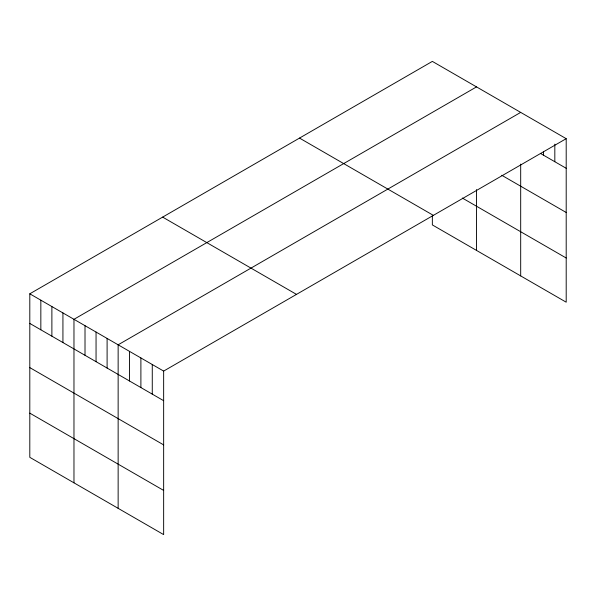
<?xml version="1.0" encoding="UTF-8"?>
<svg xmlns="http://www.w3.org/2000/svg" width="596" height="596" viewBox="0 0 596 596"><rect width="100%" height="100%" fill="white"/><g stroke="black" fill="none" stroke-linecap="round" stroke-linejoin="round"><path stroke-width="0.89" d="M566.2 138.674L163.647 371.084L163.647 534.605L29.8 457.326L29.8 293.806L432.353 61.395L566.2 138.674L566.2 302.194L432.353 224.915L432.353 215.715M476.524 86.897L73.971 319.307L73.971 482.827M520.688 112.398L118.142 344.808L118.142 508.336M540.408 153.403L566.2 168.288M501.757 175.276L566.2 212.481M462.325 198.036L566.2 258.008M299.512 138.086L433.359 215.365M162.641 217.108L296.488 294.387M29.8 293.806L163.647 371.084M29.8 323.427L163.647 400.698M29.8 367.613L163.647 444.892M29.8 413.14L163.647 490.419M554.824 144.135L554.824 161.725M543.448 151.451L543.448 155.154M520.688 164.109L520.688 275.918M476.524 189.595L476.524 250.417M152.271 364.514L152.271 394.135M140.894 357.943L140.894 387.564M129.518 351.379L129.518 380.993M107.101 338.431L107.101 368.052M96.053 332.054L96.053 361.675M85.012 325.684L85.012 355.298M62.93 312.93L62.93 342.551M51.882 306.553L51.882 336.174M40.841 300.183L40.841 329.797"/></g></svg>
